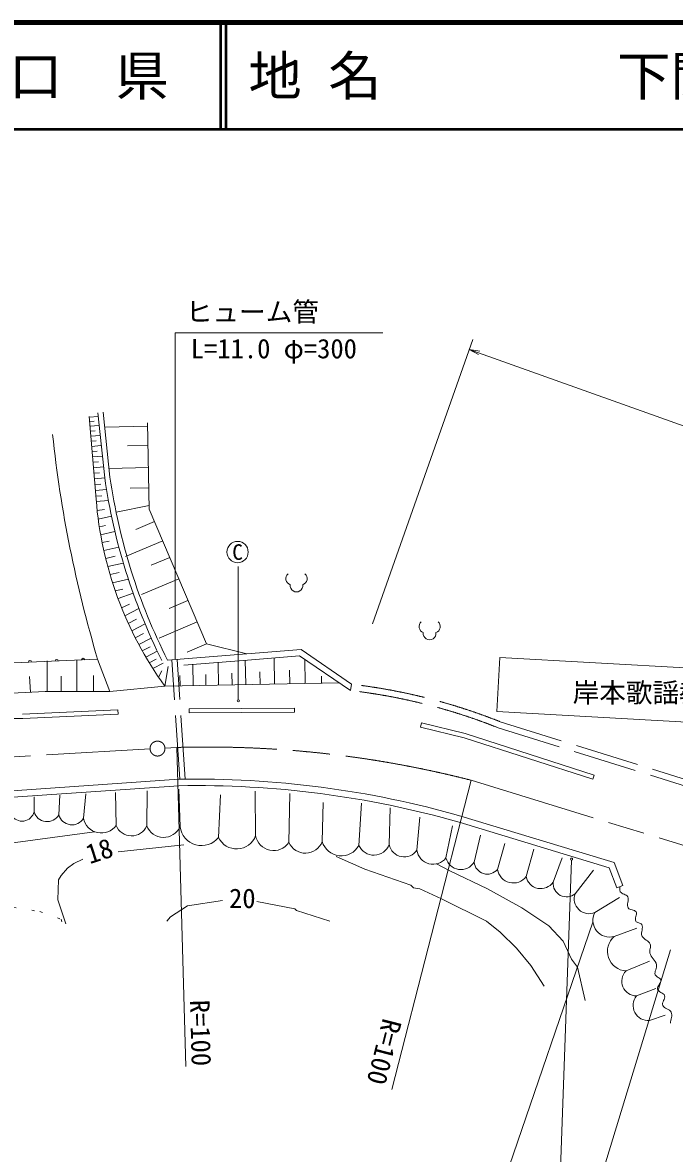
# Model space of a CAD drawing. Units: millimetres, scale not verified. Extents: x 40000 to 680000, y 20000 to 380000.
# Drawn here: x 349154 to 410393, y 273731 to 380000 of the extents above; entities that cross this region are included whole.
import ezdxf
from ezdxf.enums import TextEntityAlignment as Align

# ---------------------------------------------------------------- set-up
doc = ezdxf.new("R2010")
doc.units = ezdxf.units.MM
doc.header["$LTSCALE"] = 1000
for name, pattern in [('CHAIN', [18.5, 12, -1.5, 3.5, -1.5]), ('DASHED', [7.5, 6, -1.5]), ('DOTTED', [1.75, 0.25, -1.5])]:
    doc.linetypes.add(name, pattern=pattern)
for name, color, linetype, lineweight in [('M-BGD', 7, 'Continuous', 13), ('M-BMK', 2, 'CHAIN', 13), ('M-STR-HTXT', 7, 'Continuous', 13), ('M-TTL', 2, 'Continuous', 140), ('M-TTL-LINE', 7, 'Continuous', 50)]:
    doc.layers.add(name, color=color, linetype=linetype, lineweight=lineweight)
doc.layers.add('M-TTL-TXT', color=7, linetype='Continuous')
doc.styles.add('ＭＳ ゴシック', font='')
doc.styles.get('ＭＳ ゴシック').set_extended_font_data('MS Gothic')

# ---------------------------------------------------------------- blocks, each defined once
blk = doc.blocks.new('カーブミラー')
at = {"color": 7, "linetype": 'Continuous', "lineweight": 13}
blk.add_circle((0, 0), 1, dxfattribs=at)
at = {"color": 7, "style": 'ＭＳ ゴシック'}
blk.add_text('C', height=1.47, dxfattribs=at).set_placement((0, 0), align=Align.MIDDLE_CENTER)
blk = doc.blocks.new('園庭')
at = {"color": 7, "linetype": 'Continuous', "lineweight": 13}
for centre, start, end in [((-0.4, 0.4), 131.4195, 251.1424), ((0.4, 0.4), 288.8576, 48.5806), ((0, -0.25), 172.1402, 7.8598)]:
    blk.add_arc(centre, 0.6, start, end, dxfattribs=at)
blk = doc.blocks.new('open_arrow')
at = {"color": 0, "linetype": 'Continuous', "lineweight": -2}
blk.add_lwpolyline([(7.5, 1.25), (0, 0), (7.5, -1.25)], dxfattribs=at)

msp = doc.modelspace()

# ---------------------------------------------------------------- linework, layer by layer
at = {"layer": 'M-BGD'}
for p, q in [((356867, 337232), (356225, 343336)), ((357363, 337294), (356722, 343389)), ((356060, 335208), (355398, 342988)), ((355405, 342911), (356261, 342988)), ((355439, 342512), (355877, 342552)), ((360892, 342386), (361053, 334286)), ((355477, 342060), (356351, 342139)), ((355517, 341596), (355973, 341637)), ((355556, 341131), (356448, 341211)), ((360898, 342073), (356869, 341993)), ((355597, 340653), (356071, 340695)), ((355638, 340173), (356549, 340255)), ((360934, 340252), (358997, 340213)), ((355680, 339680), (356173, 339725)), ((355722, 339186), (356653, 339270)), ((355765, 338679), (356277, 338725)), ((355808, 338170), (356759, 338255)), ((360975, 338181), (357278, 338108)), ((355853, 337647), (356385, 337695)), ((355897, 337122), (356870, 337210)), ((355943, 336584), (356496, 336633)), ((355989, 336043), (357034, 336137)), ((361013, 336271), (359246, 336236)), ((356036, 335488), (356610, 335540)), ((356077, 334995), (357212, 335097)), ((356160, 334143), (356853, 334231)), ((361046, 334609), (357932, 334004)), ((361053, 334286), (366426, 321614)), ((356257, 333346), (357502, 333618)), ((356363, 332611), (356955, 332740)), ((361550, 333112), (359806, 332373)), ((356484, 331877), (357825, 332171)), ((356625, 331132), (357293, 331278)), ((356779, 330400), (358194, 330709)), ((362320, 331296), (358828, 329815)), ((356957, 329645), (357865, 329843)), ((362982, 329736), (361236, 328996)), ((357151, 328891), (358615, 329211)), ((357367, 328125), (358219, 328311)), ((357602, 327361), (359090, 327687)), ((363831, 327733), (360310, 326240)), ((357861, 326586), (358580, 326743)), ((358117, 325873), (359536, 326380)), ((358452, 325006), (359181, 325333)), ((364692, 325704), (362916, 324951)), ((358770, 324243), (360072, 324936)), ((359085, 323532), (359857, 323943)), ((359414, 322834), (360653, 323494)), ((365553, 323672), (361973, 322154)), ((359737, 322185), (360512, 322598)), ((360070, 321548), (361230, 322166)), ((360396, 320956), (361124, 321344)), ((360731, 320374), (361798, 320942)), ((366426, 321614), (364621, 320849)), ((366426, 321614), (370236, 320692)), ((370236, 320692), (375328, 321093)), ((375328, 321093), (380040, 317825)), ((346416, 319761), (356204, 320169)), ((351451, 317154), (351451, 320026)), ((354257, 317154), (354257, 320089)), ((357363, 317154), (356204, 320169)), ((361057, 319832), (361696, 320172)), ((370236, 320692), (362778, 320084)), ((370113, 317782), (370072, 320071)), ((372821, 317832), (372776, 320289)), ((375709, 317884), (375668, 320136)), ((361390, 319299), (362355, 319813)), ((361926, 318487), (362229, 319079)), ((362516, 317644), (362827, 319486)), ((365192, 317693), (365156, 319675)), ((367574, 317736), (367535, 319867)), ((368839, 317759), (368819, 318863)), ((371463, 317807), (371441, 318992)), ((374260, 317858), (374237, 319130)), ((349889, 317082), (349812, 318560)), ((352771, 317154), (352771, 318590)), ((355800, 317154), (355800, 318653)), ((378913, 317942), (362516, 317644)), ((363953, 317670), (363935, 318635)), ((366379, 317715), (366360, 318742)), ((377243, 317912), (377231, 318594)), ((334426, 316272), (351268, 317154)), ((351268, 317154), (357363, 317154)), ((349154, 315003), (358107, 315424)), ((349163, 314603), (358125, 315024)), ((358107, 315424), (358125, 315024)), ((364800, 315524), (374704, 315584)), ((364800, 315524), (364802, 315124)), ((364802, 315124), (374707, 315184)), ((374704, 315584), (374707, 315184)), ((386632, 314190), (386536, 313801)), ((386536, 313801), (390627, 312799)), ((386632, 314190), (390735, 313184)), ((390627, 312799), (402737, 308909)), ((390735, 313184), (402859, 309290)), ((402859, 309290), (402737, 308909)), ((333235, 306775), (363818, 308885)), ((333279, 306177), (363845, 308285)), ((350234, 305836), (350234, 307239)), ((352560, 305555), (352640, 307400)), ((354885, 305234), (355086, 307520)), ((357933, 304553), (357893, 307640)), ((360820, 304513), (360860, 307801)), ((363948, 304432), (363828, 307961)), ((367557, 303430), (367758, 307440)), ((371046, 303590), (371006, 307761)), ((374174, 302949), (374254, 307560)), ((377302, 303029), (377382, 306718)), ((380750, 302668), (380991, 306638)), ((383597, 302748), (383677, 306197)), ((386204, 302227), (386484, 305315)), ((390339, 305431), (403796, 301342)), ((355907, 303964), (343307, 302232)), ((388931, 301505), (389532, 304513)), ((390169, 304855), (404269, 300571)), ((391577, 301104), (392179, 303630)), ((393783, 300422), (394464, 302869)), ((364305, 302740), (358124, 302063)), ((396469, 299741), (397191, 302307)), ((388036, 300940), (389281, 300285)), ((398996, 299219), (399838, 301505)), ((403796, 301342), (404722, 301061)), ((404722, 301061), (405560, 298908)), ((401081, 298137), (402805, 300342)), ((404269, 300571), (405001, 298690)), ((405560, 298908), (405001, 298690)), ((402926, 296372), (405251, 297776)), ((367945, 297491), (364643, 296983)), ((404730, 294127), (406855, 294889)), ((400711, 291987), (401286, 291234)), ((401286, 291234), (402008, 288107)), ((405853, 290879), (408058, 291801)), ((406835, 288533), (408660, 289234)), ((409542, 286728), (408058, 286227))]:
    msp.add_line(p, q, dxfattribs=at)
at = {"layer": 'M-BGD', "linetype": 'DASHED'}
for p, q in [((370284, 320094), (362827, 319486)), ((363937, 308887), (363177, 320123)), ((364438, 308895), (363676, 320157)), ((370284, 320094), (375173, 320479)), ((375162, 320478), (379971, 317227)), ((380040, 317825), (379971, 317227)), ((357363, 317154), (362516, 317644)), ((393825, 313732), (516244, 275544)), ((394027, 314298), (516423, 276117))]:
    msp.add_line(p, q, dxfattribs=at)
at = {"layer": 'M-BGD', "linetype": 'DOTTED'}
for p, q in [((346572, 297104), (350783, 296462)), ((350783, 296462), (352788, 295740)), ((352788, 295740), (353029, 294698))]:
    msp.add_line(p, q, dxfattribs=at)
at = {"layer": 'M-BGD'}
msp.add_lwpolyline([(394002, 320321), (393720, 315246), (412114, 314224), (411922, 310753), (419659, 310323), (419754, 312030), (420301, 312000), (420512, 315798), (419957, 315829), (420219, 320529), (418458, 320626), (418506, 321493), (412119, 321848), (411978, 319322)], close=True, dxfattribs=at)
for points in [[(354822, 301385), (353975, 300962), (353383, 300539), (352790, 299861), (352536, 299438), (352451, 297575), (353213, 295289)], [(378613, 301639), (381323, 300454), (385641, 298930), (385895, 298676), (386487, 298591), (388519, 297660)], [(389281, 300285), (392837, 298591), (396055, 296813), (398595, 295120), (399949, 293681), (400711, 291987)], [(405280, 298799), (405282, 298738), (405279, 298676), (405275, 298613), (405271, 298550), (405271, 298488), (405277, 298428), (405290, 298371), (405314, 298317), (405378, 298237), (405462, 298175), (405558, 298126), (405661, 298082), (405764, 298038), (405860, 297988), (405943, 297926), (406006, 297846), (406050, 297724), (406059, 297593), (406047, 297455), (406023, 297314), (406001, 297174), (405991, 297038), (406006, 296910), (406056, 296793), (406125, 296722), (406214, 296673), (406316, 296640), (406425, 296614), (406534, 296588), (406635, 296555), (406722, 296505), (406788, 296432), (406825, 296332), (406828, 296224), (406810, 296109), (406780, 295992), (406749, 295874), (406730, 295759), (406733, 295650), (406768, 295550), (406818, 295492), (406885, 295451), (406963, 295422), (407047, 295399), (407131, 295375), (407210, 295347), (407278, 295306), (407329, 295249), (407379, 295128), (407392, 294997), (407381, 294859), (407357, 294717), (407331, 294574), (407313, 294432), (407316, 294296), (407349, 294166), (407419, 294049), (407514, 293949), (407625, 293861), (407745, 293777), (407864, 293693), (407973, 293604), (408066, 293503), (408131, 293384), (408155, 293287), (408158, 293185), (408145, 293082), (408125, 292977), (408102, 292872), (408085, 292767), (408079, 292664), (408091, 292562), (408143, 292414), (408218, 292275), (408309, 292142), (408408, 292012), (408506, 291882), (408595, 291749), (408667, 291609), (408713, 291460), (408721, 291342), (408705, 291223), (408674, 291104), (408636, 290984), (408600, 290865), (408575, 290747), (408570, 290631), (408593, 290517), (408636, 290440), (408700, 290376), (408778, 290321), (408863, 290269), (408946, 290218), (409020, 290161), (409079, 290096), (409114, 290016), (409118, 289908), (409086, 289803), (409030, 289698), (408963, 289595), (408896, 289491), (408840, 289387), (408809, 289281), (408813, 289174), (408858, 289074), (408933, 288993), (409029, 288924), (409136, 288861), (409243, 288798), (409342, 288730), (409423, 288650), (409475, 288552), (409490, 288439), (409472, 288324), (409431, 288207), (409379, 288089), (409328, 287972), (409290, 287856), (409274, 287742), (409294, 287630), (409357, 287525), (409450, 287443), (409564, 287376), (409688, 287316), (409814, 287257), (409930, 287191), (410027, 287111), (410096, 287008), (410135, 286886), (410147, 286760), (410140, 286630), (410119, 286498), (410090, 286364), (410060, 286231), (410033, 286097), (410016, 285966)], [(398171, 289447), (396901, 291395), (395547, 293003), (394023, 294527), (392753, 295543), (388519, 297660)], [(364643, 296983), (363035, 295967), (362696, 295543)], [(371163, 297406), (374719, 296729), (374888, 296559), (378021, 295543)]]:
    msp.add_lwpolyline(points, dxfattribs=at)
for centre in [(369417, 316267), (400735, 301390)]:
    msp.add_circle(centre, 100, dxfattribs=at)
for centre, radius, start, end in [((468556, 353674), 117241, 186.06094, 196.60543), ((412181, 345084), 55868, 188.07891, 206.63268), ((412181, 345084), 55368, 188.08824, 206.84156), ((390517, 337906), 34562, 184.47583, 215.889), ((349850, 319904), 150, 2.38594, 182.38594), ((352348, 320008), 150, 2.38594, 182.38594), ((354845, 320112), 150, 2.38594, 182.38594), ((349119, 167215), 147388, 89.98302, 100.70788), ((365522, 218428), 90473, 74.07936, 91.07877), ((365522, 218428), 89873, 74.08263, 91.06922), ((349104, 306118), 1164, 211.20349, 345.96376), ((351455, 306180), 1269, 195.73814, 330.49841), ((353789, 305879), 1272, 194.76655, 329.52682), ((356551, 305529), 1692, 190.01126, 324.77153), ((359385, 305134), 1564, 201.82414, 336.58441), ((362401, 305124), 1695, 201.15106, 335.91133), ((365962, 304683), 2029, 187.09575, 321.85602), ((369268, 304237), 1892, 205.2523, 340.01257), ((372743, 303921), 1730, 191.02769, 325.78796), ((375721, 303640), 1695, 204.08867, 338.84894), ((379101, 303567), 1878, 196.64554, 331.40581), ((382157, 303301), 1543, 204.2334, 338.99367), ((385009, 303031), 1440, 191.30993, 326.0702), ((387718, 302434), 1528, 187.79338, 322.55366), ((390337, 301856), 1450, 194.00422, 328.76449), ((392822, 301223), 1250, 185.44396, 320.20423), ((395268, 300641), 1501, 188.38258, 323.14285), ((397841, 300006), 1397, 190.96057, 325.72084), ((400264, 299112), 1273, 175.18014, 309.94041), ((402371, 297639), 1383, 158.89289, 293.65317), ((404296, 295625), 1560, 151.40423, 286.1645), ((405968, 292737), 1862, 131.68906, 266.44933), ((406833, 289910), 1378, 135.34397, 270.10424), ((407927, 287635), 1414, 140.5629, 275.32317)]:
    msp.add_arc(centre, radius, start, end, dxfattribs=at)
at = {"layer": 'M-BGD', "linetype": 'DASHED'}
for centre, radius, start, end in [((373715, 263246), 54944, 68.30379, 83.3897), ((373716, 263226), 54362, 68.28957, 83.39286)]:
    msp.add_arc(centre, radius, start, end, dxfattribs=at)
at = {"layer": 'M-BMK'}
for p, q in [((332918, 310112), (361129, 311735)), ((362527, 311816), (363646, 311880)), ((391286, 308801), (457857, 288372))]:
    msp.add_line(p, q, dxfattribs=at)
msp.add_circle((361828, 311775), 700, dxfattribs=at)
msp.add_arc((366503, 211921), 100000, 75.6509, 91.63708, dxfattribs=at)
at = {"layer": 'M-STR-HTXT'}
for p, q in [((382035, 323483), (391447, 350232)), ((391115, 349288), (577670, 282557)), ((369417, 316367), (369417, 328879)), ((363646, 311880), (364503, 281892)), ((391286, 308801), (383851, 279737)), ((400732, 301290), (399342, 262392)), ((402726, 295475), (392154, 264598)), ((410024, 292861), (402419, 267966))]:
    msp.add_line(p, q, dxfattribs=at)
msp.add_lwpolyline([(363492, 320217), (363492, 350854), (383010, 350854)], dxfattribs=at)
at = {"layer": 'M-TTL'}
msp.add_line((680000, 380000), (40000, 380000), dxfattribs=at)
at = {"layer": 'M-TTL-LINE'}
for p, q in [((367750, 380000), (367750, 370000)), ((368250, 380000), (368250, 370000)), ((40000, 370000), (680000, 370000))]:
    msp.add_line(p, q, dxfattribs=at)

# ---------------------------------------------------------------- block references
at = {"layer": 'M-BGD', "xscale": 1000, "yscale": 1000}
for name, p in [('カーブミラー', (369347, 330242)), ('園庭', (374887, 327341)), ('園庭', (387398, 322849))]:
    msp.add_blockref(name, p, dxfattribs=at)
at = {"layer": 'M-STR-HTXT', "xscale": 133, "yscale": 133, "rotation": 340.3}
msp.add_blockref('open_arrow', (391115, 349288), dxfattribs=at)
at = {"layer": 'M-STR-HTXT'}
for p, rotation in [((363492, 320217), 90), ((369417, 316367), 90), ((400732, 301290), 268)]:
    msp.add_blockref('open_arrow', p, dxfattribs=dict(at, rotation=rotation))

# ---------------------------------------------------------------- texts
at = {"layer": 'M-BGD', "style": 'ＭＳ ゴシック'}
for s, p in [('岸本歌謡教室', (408334, 315565)), ('20', (369798, 296237))]:
    msp.add_text(s, height=1833, dxfattribs=at).set_placement(p, align=Align.BOTTOM_CENTER)
msp.add_text('18', height=1833, rotation=17.928, dxfattribs=at).set_placement((356805, 300768), align=Align.BOTTOM_CENTER)
at = {"layer": 'M-STR-HTXT', "style": 'ＭＳ ゴシック'}
for s, p in [('ヒューム管', (370746, 351354)), ('L=11.0 φ=300', (372760, 347896))]:
    msp.add_text(s, height=1833, dxfattribs=at).set_placement(p, align=Align.BOTTOM_CENTER)
for rotation, p in [(271.637, (364503, 281892)), (255.651, (380940, 280616))]:
    msp.add_text('R=100', height=1833, rotation=rotation, dxfattribs=at).set_placement(p, align=Align.BOTTOM_RIGHT)
at = {"layer": 'M-TTL-TXT', "style": 'ＭＳ ゴシック'}
msp.add_text('山\u3000口\u3000県', height=3666, dxfattribs=at).set_placement((350375, 375000), align=Align.MIDDLE_CENTER)
for s, p in [('地 名', (370380, 375000)), ('下関市菊川町大字下大野', (405024, 375000))]:
    msp.add_text(s, height=3666, dxfattribs=at).set_placement(p, align=Align.MIDDLE_LEFT)

doc.saveas('drawing.dxf')
